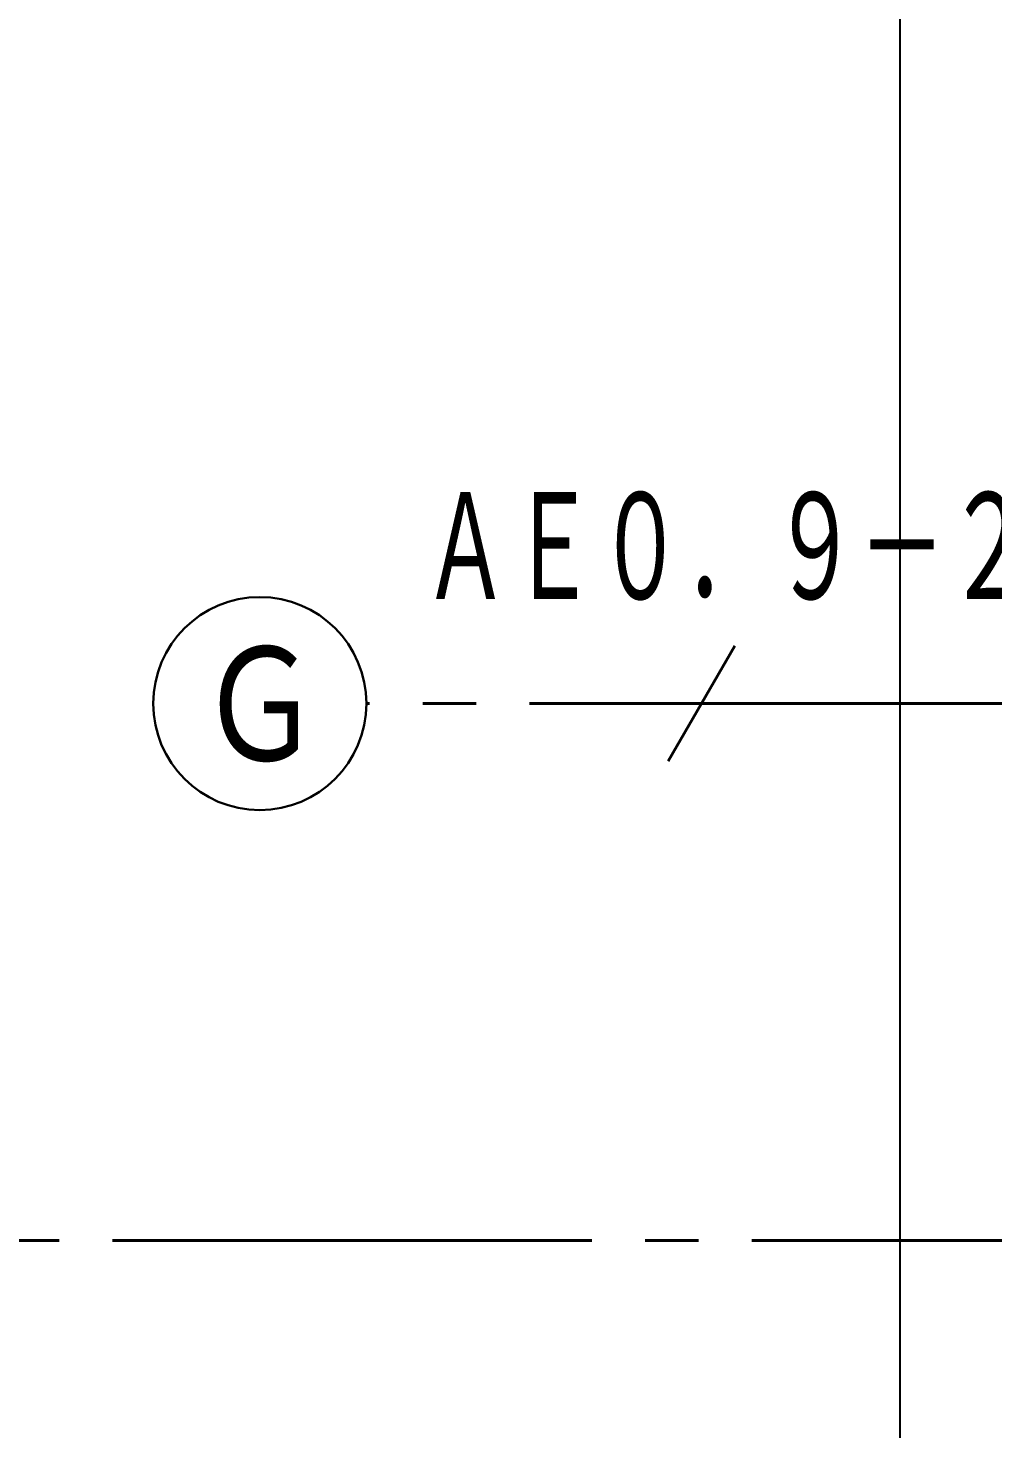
# Model space of a CAD drawing. Header units: millimetres. Extents: x 8300 to 125598, y -10383 to 40000.
# Drawn here: x 44220 to 44763, y 15793 to 16582 of the extents above; entities that cross this region are included whole.
import ezdxf
from ezdxf.enums import TextEntityAlignment as Align

# ---------------------------------------------------------------- set-up
doc = ezdxf.new("R2010")
doc.units = ezdxf.units.MM
doc.header["$LTSCALE"] = 300
doc.linetypes.add('CADEWA_LINE5', pattern=[1.2, 0.9, -0.1, 0.1, -0.1])
for name, color, linetype in [('526EH_Kabe(4)', 7, 'CONTINUOUS'), ('E配T_その他－１', 7, 'CONTINUOUS'), ('K建0_壁', 7, 'CONTINUOUS')]:
    doc.layers.add(name, color=color, linetype=linetype)
doc.styles.add('MS Gothic2', font='msgothic.ttc', dxfattribs={"width": 0.8})

# ---------------------------------------------------------------- blocks, each defined once
blk = doc.blocks.new('ZGroup206', base_point=(44350.5, 16201.5))
at = {"layer": '526EH_Kabe(4)', "color": 6, "linetype": 'Continuous', "lineweight": 30}
blk.add_circle((44350.5, 16201.5), 59.99, dxfattribs=at)
at = {"layer": '526EH_Kabe(4)', "color": 6, "lineweight": -3, "style": 'MS Gothic2', "width": 0.8}
blk.add_text('Ｇ', height=63.98, dxfattribs=at).set_placement((44350.5, 16201.5), align=Align.MIDDLE_CENTER)
blk = doc.blocks.new('ZGroup279', base_point=(45601.27, 16042.85))
at = {"layer": 'E配T_その他－１', "color": 1, "linetype": 'CADEWA_LINE5', "lineweight": 40}
blk.add_line((42827.5, 15899.18), (48375.05, 15899.18), dxfattribs=at)
blk = doc.blocks.new('ZGroup340', base_point=(46020.26, 16993.26))
at = {"layer": 'E配T_その他－１', "color": 1, "linetype": 'CADEWA_LINE5', "lineweight": 40}
blk.add_line((47292.34, 16201.5), (44410.49, 16201.5), dxfattribs=at)
blk = doc.blocks.new('ZGroup341', base_point=(44635.23, 16255.35))
at = {"layer": 'E配T_その他－１', "color": 3, "linetype": 'Continuous', "lineweight": 30}
blk.add_line((44617.95, 16233.98), (44580.45, 16169.02), dxfattribs=at)
at = {"layer": 'E配T_その他－１', "color": 3, "lineweight": -3, "style": 'MS Gothic2', "width": 0.6}
blk.add_text('ＡＥ０．９－２Ｃ', height=60, dxfattribs=at).set_placement((44442.03, 16290.39), align=Align.MIDDLE_LEFT)

msp = doc.modelspace()

# ---------------------------------------------------------------- linework, layer by layer
at = {"layer": 'K建0_壁', "color": 250, "linetype": 'Continuous', "lineweight": -3}
msp.add_line((44711, 15406), (44711, 17806), dxfattribs=at)

# ---------------------------------------------------------------- block references
at = {"layer": '526EH_Kabe(4)', "linetype": 'Continuous', "lineweight": 30}
msp.add_blockref('ZGroup206', (44350.5, 16201.5), dxfattribs=at)
at = {"layer": 'E配T_その他－１', "linetype": 'Continuous', "lineweight": -3}
for name, p in [('ZGroup340', (46020.26, 16993.26)), ('ZGroup341', (44635.23, 16255.35)), ('ZGroup279', (45601.27, 16042.85))]:
    msp.add_blockref(name, p, dxfattribs=at)

doc.saveas('drawing.dxf')
